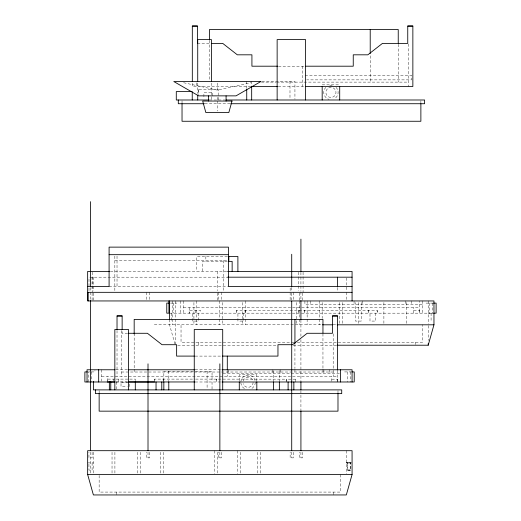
<?xml version="1.0" encoding="UTF-8"?>
<svg xmlns="http://www.w3.org/2000/svg" width="521" height="521" viewBox="0 0 521 521"><rect width="100%" height="100%" fill="white"/><g stroke="black" fill="none" stroke-linecap="round" stroke-linejoin="round"><path stroke-width="0.39" stroke-dasharray="2.6 1.95" d="M89 290.738L89 277.185M107.293 381.196L107.293 376.39M129.638 386.654L129.638 383.059M154.6 379.145L154.6 381.958L154.6 379.106L194.808 379.106M189.182 307.579L189.182 313.18L189.182 310.295L200.559 310.295L200.559 313.167M203.906 96.756L203.906 92.445L212.529 92.445L212.529 96.756M236.488 310.327L236.488 313.167L236.488 310.295L377.178 310.347L377.178 313.167L377.178 310.353M286.667 381.984L286.667 379.171L295.29 379.164L295.29 381.984M295.29 381.281L295.29 379.171M331.818 381.287L331.818 376.377M337.569 381.997L337.569 369.767M413.707 313.18L413.707 307.559M419.457 310.295L419.457 313.18L419.457 300.949M347.807 470.085L347.618 462.895L350.776 462.908L350.776 470.092L349.584 470.092L347.592 470.085L347.67 462.895M347.618 470.092L350.776 470.092L350.724 462.908M325.866 87.339L324.72 88.824A7.183 7.183 0 0 0 324.72 96.007L325.866 97.499A7.183 7.183 0 0 0 329.083 99.361M183.6 82.728L217.342 90.12L251.083 82.728M197.426 43.386L210.074 43.386M278.461 66.2L305 66.2M305.059 75.271L411.544 75.271L411.544 79.869L306.687 79.869M261.991 81.309L294.932 81.309L294.932 99.179M261.425 82.116L276.039 82.116M276.716 82.116L408.477 82.116M322.18 84.845L339.712 84.845M250.855 86.499L192.314 86.499L192.314 82.468M278.26 86.499L305.019 86.499M209.409 99.993L225.326 99.993M204.779 103.725L229.963 103.725M227.416 256.488L196.795 256.488L196.795 271.434M114.841 260.428L227.638 260.428M227.254 261.373L202.539 261.373L202.539 271.434M110.348 271.434L227.592 271.434M89.807 277.185L227.586 277.185M109.091 286.583L227.638 286.583M170.504 303.105L176.834 303.105M426.054 303.105L433.602 303.105M422.329 304.485L304.915 304.485L304.915 300.949M183.431 307.579L419.457 307.579M413.707 310.366L419.457 310.366M169.54 313.167L433.96 313.167L428.21 313.128M154.314 324.804L322.167 324.804M333.049 324.804L336.514 324.804M127.671 333.284L122.135 333.284L122.135 330.132M294.026 342.336L181.034 342.336L181.034 324.804M297.276 342.336L422.466 342.336L422.466 324.804M177.726 345.215L277.113 345.215M293.212 345.215L336.442 345.215M195.128 356.097L221.666 356.097M115.766 369.767L127.977 369.767M195.141 369.767L221.588 369.767M89.912 371.922L88.329 371.922L88.329 381.984M91.214 371.922L94.946 371.922L94.946 370.483M121.406 372.014L333.186 372.014M351.714 371.922L344.166 371.922L344.166 370.483M223.027 373.303L339.672 373.303M101.543 376.39L337.569 376.39M114.946 379.106L107.293 379.106L107.293 381.984M116.131 379.106L128.928 379.106M129.716 379.106L135.304 379.106L135.304 380.649M195.622 379.106L286.667 379.164L286.667 381.274M331.818 379.177L337.569 379.177M116.111 381.991L127.339 381.978M115.766 381.984L127.977 381.984M195.147 381.997L222.428 381.984M128.856 382.342L121.015 382.342L121.015 386.654L127.287 386.654M87.652 462.902L93.396 462.902M346.322 462.902L351.356 462.902L346.322 462.863L347.618 462.895M347.826 462.895L350.568 462.908M348.38 470.085L350.757 470.092M336.025 87.339L337.165 88.824A7.183 7.183 0 0 1 337.165 96.007L336.025 97.499A7.183 7.183 0 0 1 334.534 98.638M337.569 379.106L337.575 381.913M432.671 303.105L432.671 313.167M431.088 313.167L431.088 320.35M429.506 303.105L429.506 313.167M428.21 300.949L428.21 324.01M428.21 325.592L428.21 340.506M422.329 300.949L422.329 313.167M420.877 100.735L420.877 102.982M415.276 342.336L415.276 344.492M411.544 300.949L411.544 304.485M408.477 43.94L408.477 86.499M406.706 302.545L406.706 324.01M405.8 300.949L405.8 304.485M398.239 44.252L398.239 82.116M383.886 302.545L383.886 324.01M375.739 313.167L375.739 321.073L369.995 321.073L369.995 313.167M370.216 55.819L370.216 82.116M362.688 300.949L362.688 304.485M361.248 302.558L361.248 321.073L355.498 321.073L355.498 302.558M358.214 302.545L358.214 324.804M354.065 300.949L354.065 304.485M350.776 371.922L350.776 381.984M347.618 371.922L347.618 381.984M346.322 277.98L346.322 290.738M346.322 292.327L346.322 300.168M346.322 450.691L346.322 473.745M342.577 302.545L342.577 324.01M340.578 474.546L340.578 492.078L99.146 492.078L99.146 474.546M339.699 302.545L339.699 324.804M337.986 390.633L337.986 392.873M337.569 287.546L337.569 290.894M333.388 492.078L333.388 494.95M333.186 333.837L333.186 376.39M329.656 369.767L329.656 373.303M323.906 369.767L323.906 373.303M322.955 333.714L322.955 368.49M322.955 369.142L322.955 372.014M322.167 302.545L322.167 318.448M319.295 300.949L319.295 324.804M310.666 300.949L310.666 304.485M307.143 300.949L307.143 324.804M303.079 272.236L303.079 292.327M302.584 66.2L302.584 86.499M302.506 293.115L302.506 300.949M302.506 452.287L302.506 457.874L299.341 457.874L299.341 452.287M300.923 272.333L300.923 290.959M300.923 291.773L300.923 299.868M300.923 320.115L300.923 336.305M300.923 339.549L300.923 380.864M300.923 390.594L300.923 410.047M300.923 452.202L300.923 457.874M299.341 293.115L299.341 300.949M299.23 300.949L299.23 324.804M298.767 272.236L298.767 290.725M296.358 302.545L296.358 324.804M294.932 344.199L294.932 368.49M294.932 369.142L294.932 372.014M293.297 292.327L293.297 300.168M293.297 452.287L293.297 457.874L290.132 457.874L290.132 452.287M291.714 287.468L291.714 290.711M291.714 293.141L291.714 300.454M291.714 452.202L291.714 457.874M290.151 288.009L290.132 300.168M289.989 81.309L289.989 99.179M280.793 369.767L280.793 373.303M279.36 370.574L279.36 381.033M273.61 370.574L273.61 381.033M272.17 369.767L272.17 373.303M260.682 452.28L260.682 473.745M257.81 452.28L257.81 473.745M256.82 381.118L256.82 374.736L239.289 374.736L239.289 381.118M251.676 81.309L251.676 85.372M246.733 81.309L246.733 88.622M245.287 300.949L245.287 324.804M243.672 313.167L243.672 321.073L237.928 321.073L237.928 313.167M242.408 302.545L242.408 324.804M240.279 452.28L240.279 473.745M237.407 450.691L237.407 473.745M228.771 369.767L228.771 373.303M227.299 370.418L227.299 376.39M223.327 260.428L223.327 290.894M222.487 302.545L222.487 324.804M221.445 292.327L221.445 300.168M221.445 452.287L221.445 457.874L218.279 457.874L218.279 452.287M219.862 452.202L219.862 457.874M219.615 300.949L219.615 324.804M218.279 292.327L218.279 300.168M218.188 99.993L218.188 89.215L198.24 89.215L198.24 94.601M217.342 83.086L217.342 90.12M217.342 97.342L217.342 100.299M217.342 101.041L217.342 111.025M217.342 271.434L217.342 290.725M217.342 293.115L217.342 300.168M217.342 452.28L217.342 473.745M214.47 450.691L214.47 473.745M212.04 389.076L212.04 371.206L163.841 371.206L163.841 380.949M211.435 83.08L211.435 99.993M209.468 40.254L209.468 81.217M207.097 371.206L207.097 389.076M205.847 256.488L205.847 261.373M198.403 313.167L198.403 321.073L192.659 321.073L192.659 313.167M198.273 89.215L198.273 94.601M198.28 342.336L198.28 345.215M197.726 83.08L197.726 93.552M196.795 300.949L196.795 324.804M196.697 82.846L196.697 86.499M195.531 310.295L195.531 313.167M193.923 302.545L193.923 324.804M183.431 300.949L183.431 313.167M182.031 100.735L182.031 102.982M180.559 300.949L180.559 313.167M175.29 300.949L175.29 345.215L169.54 324.804L169.54 320.037M173.382 303.105L173.382 313.167M172.412 300.949L172.412 324.804M171.8 313.167L171.8 320.35M168.784 371.206L168.784 380.949M163.392 452.28L163.392 474.546M160.52 452.28L160.52 474.546M149.586 292.327L149.586 300.168M149.586 452.287L149.586 457.874L146.427 457.874L146.427 452.287M148.01 452.202L148.01 457.874M146.427 292.327L146.427 300.168M140.598 452.28L140.598 474.546M137.726 452.28L137.726 474.546M134.177 333.355L134.177 368.49M134.177 369.142L134.177 372.014M121.406 330.588L121.406 376.39M118.671 379.106L118.671 381.984M117.023 256.117L117.023 286.583M117.023 330.451L117.023 376.39M116.515 381.984L116.515 389.096M116.391 492.078L116.391 494.95M114.841 256.117L114.841 292.327M114.907 452.28L114.907 473.745M113.643 379.106L113.643 381.261M112.035 452.28L112.035 473.745M101.543 369.767L101.543 381.183M99.146 390.633L99.146 392.873M93.396 277.185L93.396 290.894M93.396 293.115L93.396 300.168M93.396 452.215L93.396 474.546M92.679 272.236L92.679 292.327M92.048 277.185L92.048 290.738M92.106 293.115L92.106 300.168M92.106 452.287L92.106 457.874L88.941 457.874L88.941 452.287M92.106 462.902L92.106 470.092L88.941 470.092L88.941 462.902M91.494 371.922L91.494 381.984M90.524 287.618L90.524 300.591M90.524 452.202L90.524 474.546M253.089 382.31A5.028 5.028 0 0 1 252.411 384.83L251.61 385.866A5.028 5.028 0 0 1 244.499 385.866L243.698 384.83A5.028 5.028 0 0 1 243.196 383.612M243.196 381.007A5.028 5.028 0 0 1 243.698 379.796L244.499 378.754A5.028 5.028 0 0 1 251.61 378.754L252.411 379.796A5.028 5.028 0 0 1 252.913 381.007M255.244 382.31A7.183 7.183 0 0 1 254.281 385.905L253.134 387.396A7.183 7.183 0 0 1 251.65 388.536M244.466 388.536A7.183 7.183 0 0 1 242.975 387.396L241.835 385.905A7.183 7.183 0 0 1 240.897 382.935M240.871 382.31A7.183 7.183 0 0 1 241.835 378.721L242.975 377.23A7.183 7.183 0 0 1 253.141 377.23L254.281 378.721A7.183 7.183 0 0 1 254.997 380.454M329.695 85.34A7.183 7.183 0 0 1 332.196 85.34M163.223 379.145L163.223 381.958L163.223 379.106M216.684 379.145L216.684 381.984L216.684 379.106M245.111 310.327L245.111 313.167L245.111 310.295M298.572 310.327L298.572 313.167L298.572 310.295M304.316 310.327L304.316 313.167L304.316 310.295M368.555 310.353L368.555 313.173L368.555 310.347M327.39 88.863L326.589 89.905A5.028 5.028 0 0 0 326.589 94.933L327.39 95.975A5.028 5.028 0 0 0 334.502 95.975L335.303 94.933A5.028 5.028 0 0 0 335.303 89.905L334.502 88.863A5.028 5.028 0 0 0 327.39 88.863"/><path stroke-width="0.78" d="M352.072 474.546L346.322 494.95L93.396 494.95L87.652 474.546L87.652 450.691L352.072 450.691L352.072 474.546L87.652 474.546M337.126 345.215L428.21 345.215L433.96 324.804L433.96 300.949L87.652 300.949L87.652 271.434L109.534 271.434M197.426 43.386L197.426 26.05L192.314 26.05L192.314 81.66M122.135 329.344L122.135 315.947L117.023 315.947L117.023 329.643M305.82 86.499L412.86 86.499L412.86 26.05L407.748 26.05L407.748 43.386L382.453 43.386L367.852 54.816L353.251 54.816L353.251 66.2L305.801 66.2M337.569 369.943L337.569 315.947L332.457 315.947L332.457 333.284L307.162 333.284L292.561 344.707L277.96 344.707L277.96 356.097L222.474 356.097M192.314 26.05L197.426 26.05M407.748 26.05L412.86 26.05M211.65 43.386L222.721 43.386L237.322 54.816L251.923 54.816L251.923 66.2L277.654 66.2M251.506 86.499L277.53 86.499M192.236 91.572L176.287 91.572L176.287 99.993L209.019 99.993M226.036 99.993L424.615 99.993L424.615 103.725L230.777 103.725M204.31 103.725L178.299 103.725L178.299 99.993M109.091 254.678L228.452 254.678M228.224 256.488L237.895 256.488L237.895 271.434M227.592 271.434L352.072 271.434L352.072 300.949M227.586 277.185L352.072 277.185M87.652 286.583L109.091 286.583L109.091 247.13L228.452 247.13L228.452 286.583L352.072 286.583M87.652 292.327L352.072 292.327M168.928 303.105L166.772 303.105L166.772 313.167L168.928 313.167L168.928 300.949M433.602 303.105L436.116 303.105L436.116 313.167L433.96 313.167M117.023 315.947L122.135 315.947M332.457 315.947L337.569 315.947M322.499 324.804L332.261 324.804M337.139 324.804L433.96 324.804M128.459 333.284L147.43 333.284L162.031 344.707L176.632 344.707L176.632 356.097L194.326 356.097M114.952 369.767L87.04 369.767L87.04 381.984M128.4 369.767L194.724 369.767M221.998 369.767L352.072 369.767L352.072 381.984M87.398 371.922L84.884 371.922L84.884 381.984L115.082 381.984M352.072 371.922L354.228 371.922L354.228 381.984L221.998 381.997M107.293 381.997L114.509 381.991M128.14 381.978L154.6 381.984M128.4 381.984L194.808 381.958M428.21 343.645L428.21 345.215M420.877 103.725L420.877 121.263L182.031 121.263L182.031 103.725M398.239 43.035L398.239 29.521L209.468 29.521L209.468 39.557M370.216 29.521L370.216 53.552M340.441 369.767L340.441 381.984M339.712 86.44L339.712 99.993M337.986 393.622L337.986 411.154L99.146 411.154L99.146 393.622M337.569 277.185L337.569 286.745M322.955 332.932L322.955 319.412L134.177 319.412L134.177 333.948M322.18 86.44L322.18 99.993M305.593 99.993L305.593 39.603L277.139 39.603L277.139 99.993M300.923 239.132L300.923 271.526M300.923 300.676L300.923 319.301M300.923 381.678L300.923 389.78M300.923 410.854L300.923 450.58M294.932 319.412L294.932 343.443M293.851 381.984L293.851 389.884M291.714 254.261L291.714 286.661M291.714 301.268L291.714 450.58M288.106 381.984L288.106 389.884M279.36 381.841L279.36 389.884M273.61 381.841L273.61 389.884M256.82 381.913L256.82 389.884M251.676 86.18L251.676 99.993M246.733 89.43L246.733 99.993M239.289 381.913L239.289 389.884M232.145 271.434L232.145 261.373L228.836 261.373L228.836 256.488M227.299 356.097L227.299 369.897M226.081 95.864L226.081 101.041M222.708 389.884L222.708 329.5L194.255 329.5L194.255 389.884M219.862 363.84L219.862 450.58M211.435 81.471L211.435 39.603L197.726 39.603L197.726 81.471M208.602 95.864L208.602 101.041M197.726 95.161L197.726 99.993M192.236 92.334L192.236 99.993M169.54 300.949L169.54 319.49M168.784 381.763L168.784 389.884M163.841 381.763L163.841 389.884M161.784 381.984L161.784 389.884M156.04 381.984L156.04 389.884M148.01 363.84L148.01 450.58M135.304 381.418L135.304 389.884M128.55 389.884L128.55 329.5L114.841 329.5L114.841 389.884M110.771 381.984L110.771 389.884M109.351 381.463L109.351 389.884M98.671 369.767L98.671 381.984M95.408 389.884L95.408 393.622L341.724 393.622L341.724 389.884L93.396 389.884L93.396 381.463M90.524 201.66L90.524 286.557M90.524 300.591L90.524 450.691M88.147 292.327L88.147 300.949M232.001 101.041L228.836 112.562L205.847 112.562L202.682 101.041L232.001 101.041M260.884 81.523L236.026 95.864L198.657 95.864L173.799 81.523L260.884 81.523"/></g></svg>
